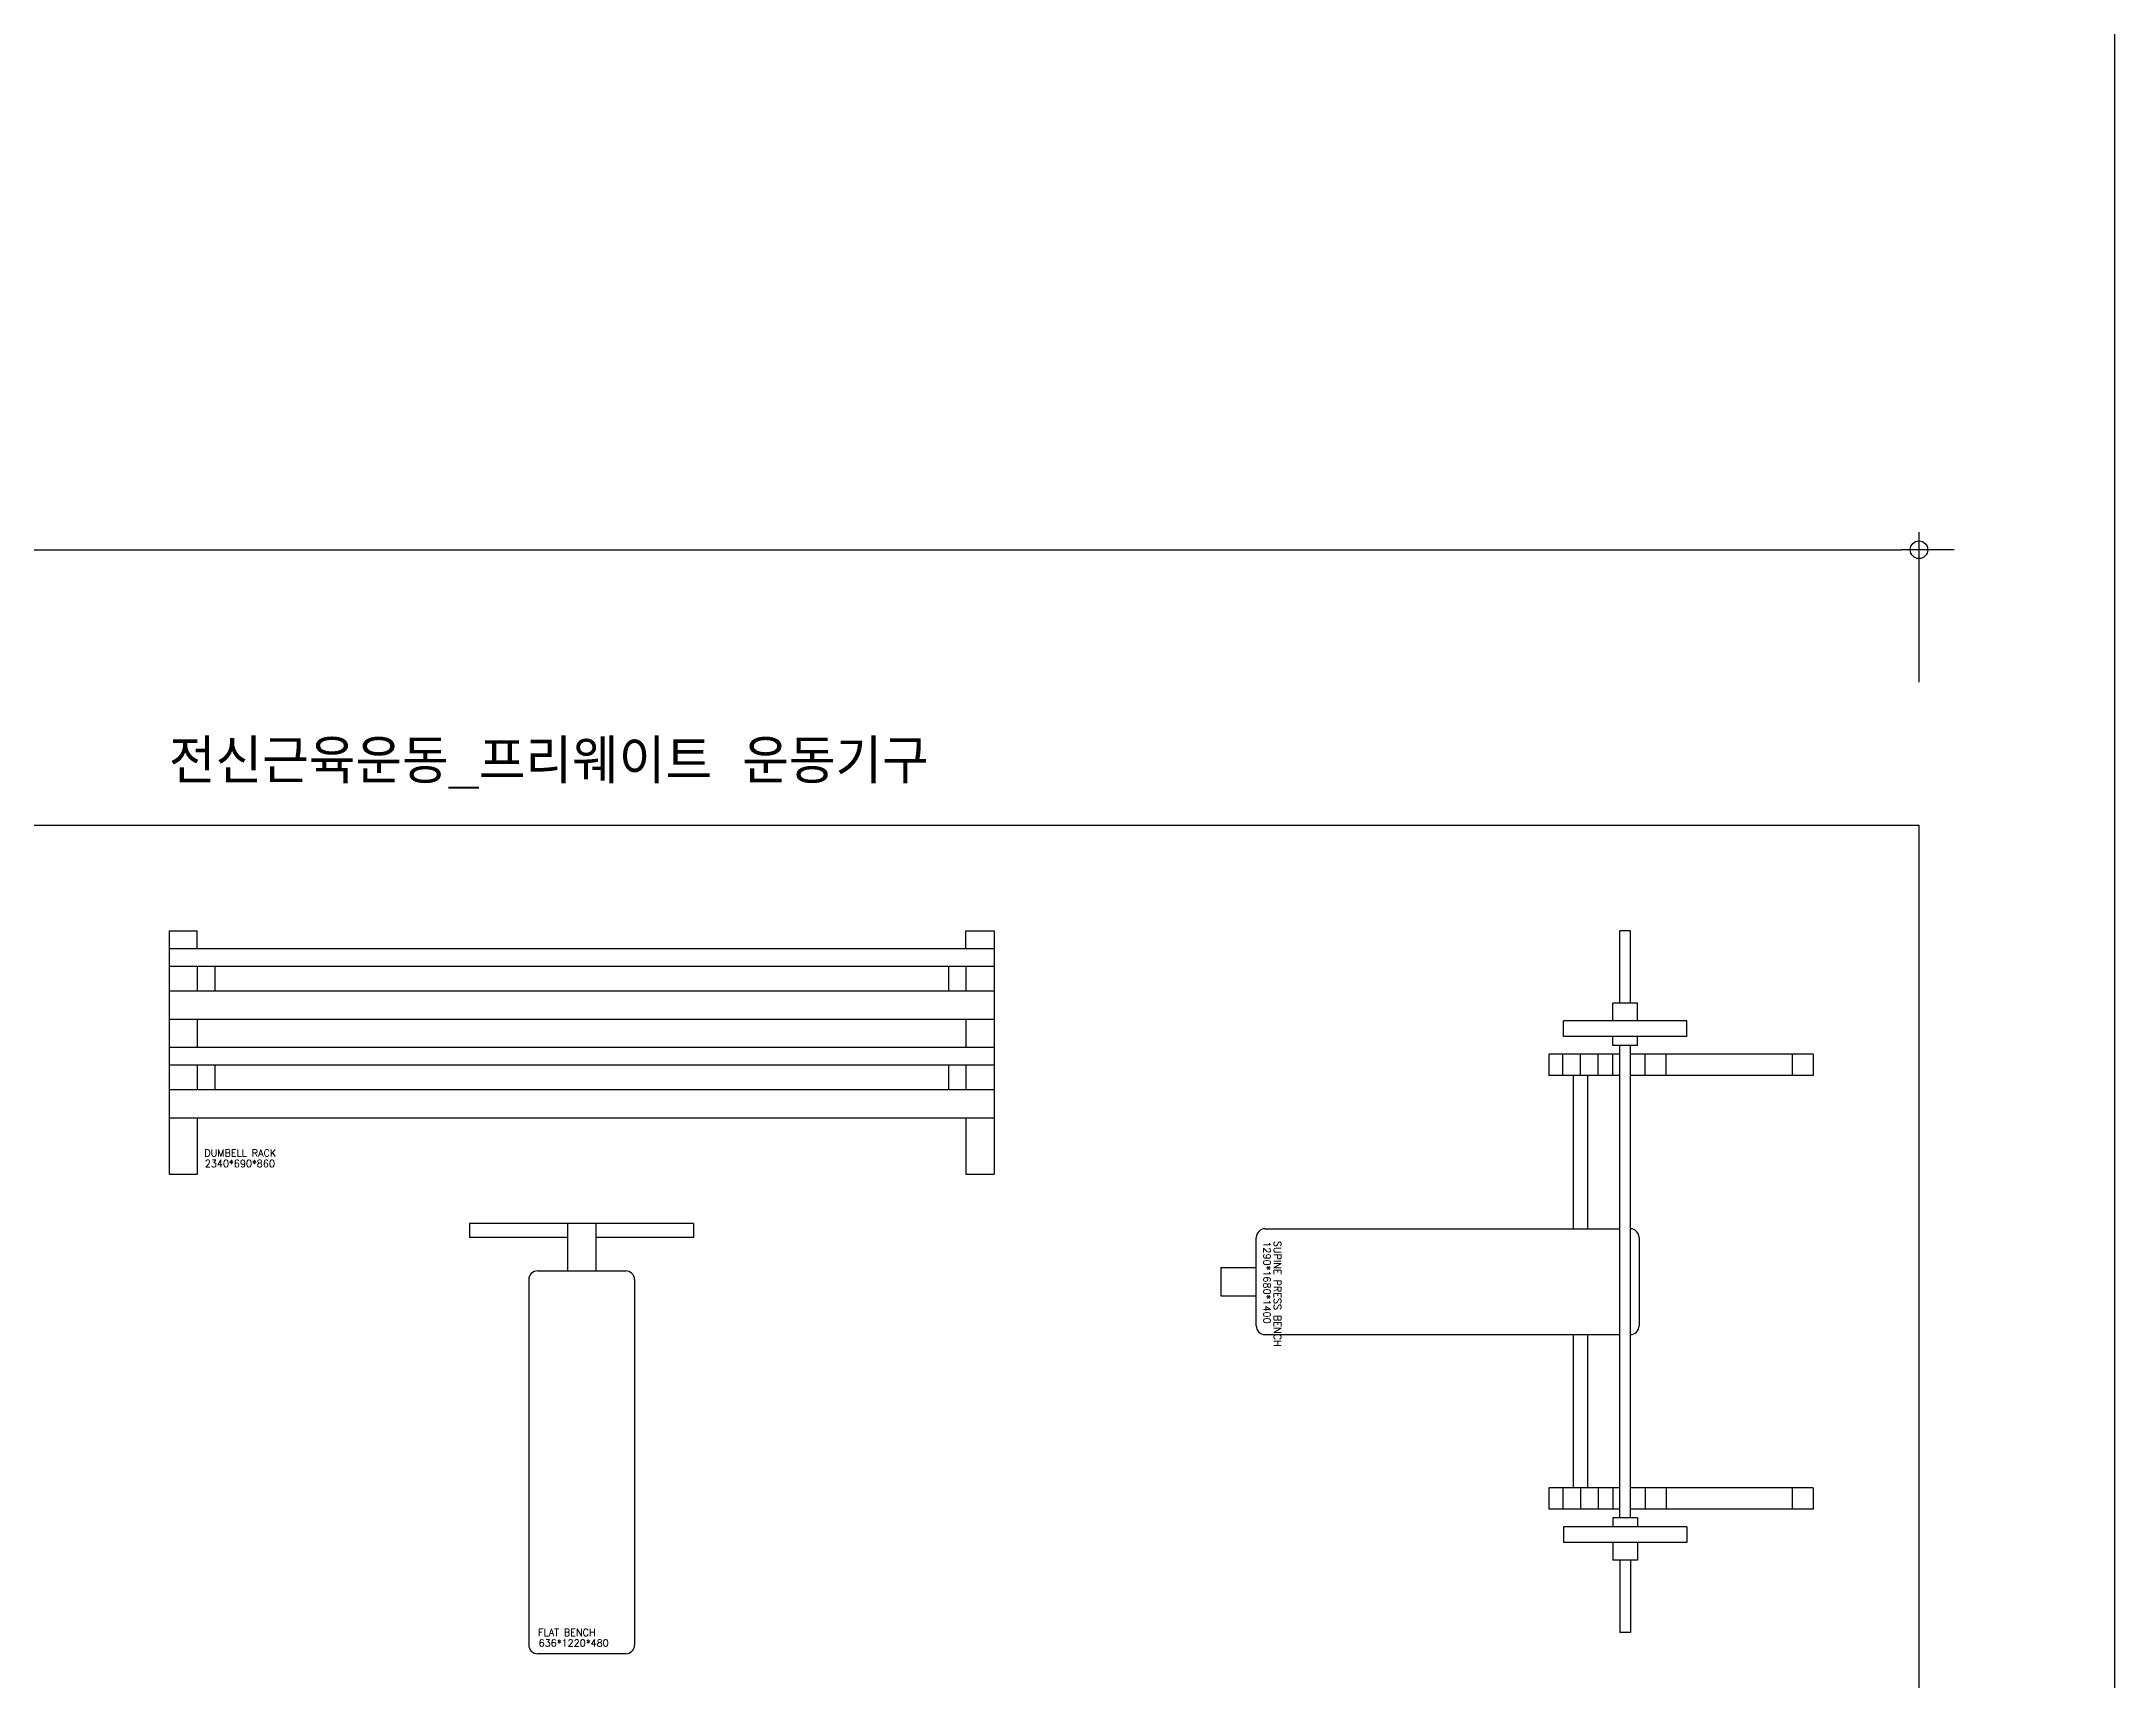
# Model space of a CAD drawing. Extents: x 0 to 37052, y -446 to 27700.
# Drawn here: x 29673 to 35552, y 7978 to 12626 of the extents above; entities that cross this region are included whole.
import ezdxf

# ---------------------------------------------------------------- set-up
doc = ezdxf.new("R2010")
doc.units = 0
doc.header["$LTSCALE"] = 20
doc.header["$MEASUREMENT"] = 0
doc.layers.get('0').update_dxf_attribs({"linetype": 'CONTINUOUS'})
doc.layers.get('DEFPOINTS').update_dxf_attribs({"linetype": 'CONTINUOUS'})
for name, color, linetype in [('2CONTINUOUS', 2, 'CONTINUOUS'), ('3CONTINUOUS', 3, 'CONTINUOUS'), ('3FORM', 3, 'CONTINUOUS'), ('3TEXT', 3, 'CONTINUOUS'), ('4ele', 4, 'CONTINUOUS')]:
    doc.layers.add(name, color=color, linetype=linetype)
doc.styles.add('K_GEN', font='romans.shx', dxfattribs={"bigfont": 'whgtxt.shx'})
doc.styles.add('WHG', font='romans', dxfattribs={"bigfont": 'whgtxt'})
doc.dimstyles.new('STANDARD_WS', dxfattribs={"dimtxt": 2.5, "dimasz": 2.5, "dimexe": 1.25, "dimexo": 0.625, "dimtad": 1, "dimdec": 4, "dimdsep": 46, "dimtxsty": 'Standard', "dimcen": 2.5, "dimadec": 0, "dimazin": 0, "dimtfac": 1, "dimtdec": 4, "dimtmove": 0, "dimatfit": 3, "dimfxl": 0, "dimtolj": 1, "dimtzin": 0, "dimarcsym": 0})

# ---------------------------------------------------------------- blocks, each defined once
blk = doc.blocks.new('_CIDOTB')
at = {"color": 0, "linetype": 'ByBlock'}
blk.add_line((2, 0), (-1, 0), dxfattribs=at)
blk.add_circle((0, 0), 0.5, dxfattribs=at)
blk = doc.blocks.new('*D4')
at = {"layer": '4ele', "lineweight": -2}
for p, q in [((17997.5, 10808.4), (17997.5, 11234.4)), ((34997.5, 10808.4), (34997.5, 11234.4)), ((18047.5, 11184.4), (34947.5, 11184.4))]:
    blk.add_line(p, q, dxfattribs=at)
at = {"layer": 'DEFPOINTS', "color": 0}
for p in [(34997.5, 11184.4), (17997.5, 10758.4), (34997.5, 10758.4)]:
    blk.add_point(p, dxfattribs=at)
at = {"layer": '4ele', "lineweight": -2, "xscale": 50, "yscale": 50, "zscale": 50, "rotation": 180}
blk.add_blockref('_CIDOTB', (17997.5, 11184.4), dxfattribs=at)
at = {"layer": '4ele', "lineweight": -2, "xscale": 50, "yscale": 50, "zscale": 50}
blk.add_blockref('_CIDOTB', (34997.5, 11184.4), dxfattribs=at)
at = {"layer": '4ele', "insert": (26497.5, 11308.8), "char_height": 125, "attachment_point": 5, "style": 'K_GEN'}
blk.add_mtext('\\A1;17,000', dxfattribs=at)
blk = doc.blocks.new('DIMDOT')
blk.add_line((-2, 0), (2, 0))
blk.add_circle((0, 0), 0.5)

msp = doc.modelspace()

# ---------------------------------------------------------------- linework, layer by layer
at = {"layer": '2CONTINUOUS', "color": 6}
for p, q in [((30035, 10103.6), (30035, 9413.6)), ((30035, 10103.6), (30115, 10103.6)), ((30035, 10103.6), (30035, 9803.6)), ((30035, 10053.6), (32375, 10053.6)), ((30115, 10053.6), (30115, 10103.6)), ((32295, 10053.6), (32295, 10103.6)), ((32295, 10103.6), (32375, 10103.6)), ((32375, 10103.6), (32375, 9413.6)), ((34149.16, 9898.6), (34149.16, 10103.6)), ((34179.16, 10103.6), (34149.16, 10103.6)), ((34179.16, 9898.6), (34179.16, 10103.6)), ((30035, 10003.6), (32375, 10003.6)), ((30115, 10003.6), (30115, 9933.6)), ((30165, 10003.6), (30165, 9933.6)), ((32245, 10003.6), (32245, 9933.6)), ((32295, 10003.6), (32295, 9933.6)), ((30035, 9933.6), (32375, 9933.6)), ((34129.16, 9848.6), (34129.16, 9898.6)), ((34199.16, 9898.6), (34129.16, 9898.6)), ((34199.16, 9848.6), (34199.16, 9898.6)), ((30035, 9853.6), (32375, 9853.6)), ((30115, 9853.6), (30115, 9773.6)), ((32295, 9853.6), (32295, 9773.6)), ((33989.16, 9803.6), (33989.16, 9848.6)), ((34339.16, 9848.6), (33989.16, 9848.6)), ((34339.16, 9803.6), (34339.16, 9848.6)), ((30035, 9773.6), (32375, 9773.6)), ((34339.16, 9803.6), (33989.16, 9803.6)), ((34129.16, 9778.6), (34129.16, 9803.6)), ((34199.16, 9778.6), (34129.16, 9778.6)), ((34149.16, 8438.6), (34149.16, 9778.6)), ((34179.16, 8438.6), (34179.16, 9778.6)), ((34199.16, 9778.6), (34199.16, 9803.6)), ((30035, 9723.6), (32375, 9723.6)), ((30115, 9723.6), (30115, 9653.6)), ((30165, 9723.6), (30165, 9653.6)), ((32245, 9723.6), (32245, 9653.6)), ((32295, 9723.6), (32295, 9653.6)), ((33947.51, 9753.6), (33947.51, 9693.6)), ((34149.16, 9753.6), (33947.51, 9753.6)), ((33987.51, 9693.6), (33987.51, 9753.6)), ((34037.51, 9693.6), (34037.51, 9753.6)), ((34087.51, 9693.6), (34087.51, 9753.6)), ((34129.16, 9693.6), (34129.16, 9753.6)), ((34697.51, 9753.6), (34179.16, 9753.6)), ((34220.81, 9693.6), (34220.81, 9753.6)), ((34280.81, 9693.6), (34280.81, 9753.6)), ((34637.51, 9753.6), (34637.51, 9693.6)), ((34697.51, 9753.6), (34697.51, 9693.6)), ((30035, 9653.6), (32375, 9653.6)), ((34149.16, 9693.6), (33947.51, 9693.6)), ((34017.07, 9693.6), (34017.07, 9258.6)), ((34057.07, 9693.6), (34057.07, 9258.6)), ((34697.51, 9693.6), (34179.16, 9693.6)), ((30035, 9573.6), (32375, 9573.6)), ((30115, 9573.6), (30115, 9413.6)), ((32295, 9573.6), (32295, 9413.6)), ((30035, 9413.6), (30115, 9413.6)), ((32295, 9413.6), (32375, 9413.6)), ((31522.5, 9273.6), (30887.5, 9273.6)), ((30887.5, 9273.6), (30887.5, 9233.6)), ((31165, 9233.6), (30887.5, 9233.6)), ((31165, 9273.6), (31165, 9139.38)), ((31245, 9273.6), (31245, 9139.38)), ((31522.5, 9233.6), (31245, 9233.6)), ((31522.5, 9273.6), (31522.5, 9233.6)), ((33118.17, 8983.6), (33118.17, 9233.6)), ((33143.17, 9258.6), (34149.16, 9258.6)), ((34203.95, 9233.6), (34203.95, 8983.6)), ((31055, 9114.38), (31055, 8078.6)), ((31080, 9139.38), (31330, 9139.38)), ((31355, 9114.38), (31355, 8078.6)), ((33017.51, 9148.6), (33118.17, 9148.6)), ((33017.51, 9148.6), (33017.51, 9068.6)), ((33017.51, 9068.6), (33118.17, 9068.6)), ((33143.17, 8958.6), (34149.16, 8958.6)), ((34017.07, 8958.6), (34017.07, 8523.6)), ((34057.07, 8958.6), (34057.07, 8523.6)), ((33947.51, 8523.6), (33947.51, 8463.6)), ((34149.16, 8523.6), (33947.51, 8523.6)), ((33987.51, 8523.6), (33987.51, 8463.6)), ((34037.51, 8523.6), (34037.51, 8463.6)), ((34087.51, 8523.6), (34087.51, 8463.6)), ((34129.16, 8523.6), (34129.16, 8463.6)), ((34697.51, 8523.6), (34179.16, 8523.6)), ((34220.81, 8523.6), (34220.81, 8463.6)), ((34280.81, 8523.6), (34280.81, 8463.6)), ((34637.51, 8523.6), (34637.51, 8463.6)), ((34697.51, 8523.6), (34697.51, 8463.6)), ((34149.16, 8463.6), (33947.51, 8463.6)), ((34339.16, 8413.6), (33989.16, 8413.6)), ((33989.16, 8413.6), (33989.16, 8368.6)), ((34199.16, 8438.6), (34129.16, 8438.6)), ((34129.16, 8438.6), (34129.16, 8413.6)), ((34697.51, 8463.6), (34179.16, 8463.6)), ((34199.16, 8438.6), (34199.16, 8413.6)), ((34339.16, 8413.6), (34339.16, 8368.6)), ((34339.16, 8368.6), (33989.16, 8368.6)), ((34129.16, 8368.6), (34129.16, 8318.6)), ((34199.16, 8368.6), (34199.16, 8318.6)), ((34199.16, 8318.6), (34129.16, 8318.6)), ((34149.16, 8318.6), (34149.16, 8113.6)), ((34179.16, 8318.6), (34179.16, 8113.6)), ((34179.16, 8113.6), (34149.16, 8113.6)), ((31330, 8053.6), (31080, 8053.6))]:
    msp.add_line(p, q, dxfattribs=at)
for centre, start, end in [((33143.17, 9233.6), 90, 180), ((34178.95, 9233.6), 0, 90), ((31080, 9114.38), 90, 180), ((31330, 9114.38), 0, 90), ((33143.17, 8983.6), 180, 270), ((34178.95, 8983.6), 270, 0), ((31080, 8078.6), 180, 270), ((31330, 8078.6), 270, 0)]:
    msp.add_arc(centre, 25, start, end, dxfattribs=at)
at = {"layer": '3CONTINUOUS'}
for p in [(17997.51, 10403.6), (34997.51, 1403.6)]:
    msp.add_line(p, (34997.51, 10403.6), dxfattribs=at)
at = {"layer": '3FORM', "color": 3, "linetype": 'Continuous'}
msp.add_line((35552, 27700), (35552, 0), dxfattribs=at)

# ---------------------------------------------------------------- texts
at = {"layer": '3TEXT', "color": 3, "linetype": 'Continuous', "style": 'K_GEN'}
msp.add_text('전신근육운동_프리웨이트 운동기구', height=125, dxfattribs=at).set_placement((30034.43, 10521.96))
at = {"layer": 'DEFPOINTS', "style": 'WHG'}
for s, p in [('DUMBELL RACK', (30134.88, 9463.79)), ('2340*690*860', (30136.41, 9433.79)), ('FLAT BENCH', (31081.66, 8103.79)), ('636*1220*480', (31083.18, 8073.79))]:
    msp.add_text(s, height=20, dxfattribs=at).set_placement(p)
for s, p in [('1290*1680*1400', (33138.36, 9222.96)), ('SUPINE PRESS BENCH', (33168.36, 9224.49))]:
    msp.add_text(s, height=20, rotation=270, dxfattribs=at).set_placement(p)

# ---------------------------------------------------------------- dimensions: what is measured, and where the dimension line sits
at = {"layer": '4ele'}
dim = msp.add_linear_dim(base=(34997.51, 11184.35), p1=(17997.51, 10758.43), p2=(34997.51, 10758.43), angle=360, dimstyle='STANDARD_WS', override={"dimscale": 50, "dimasz": 1, "dimexe": 1, "dimexo": 1, "dimgap": 1, "dimdec": 1, "dimlunit": 6, "dimtxsty": 'K_GEN', "dimblk": 'DIMDOT', "dimblk1": '_CIDOTB', "dimblk2": '_CIDOTB', "dimsah": 1, "dimcen": 1, "dimdle": 1.5, "dimclrd": 256, "dimclre": 256, "dimclrt": 256, "dimtix": 1, "dimtmove": 2, "dimtvp": 1}, dxfattribs=at)
dim.commit()
dim.dimension.update_dxf_attribs({"geometry": '*D4', "text_midpoint": (26497.51, 11308.76)})

doc.saveas('drawing.dxf')
